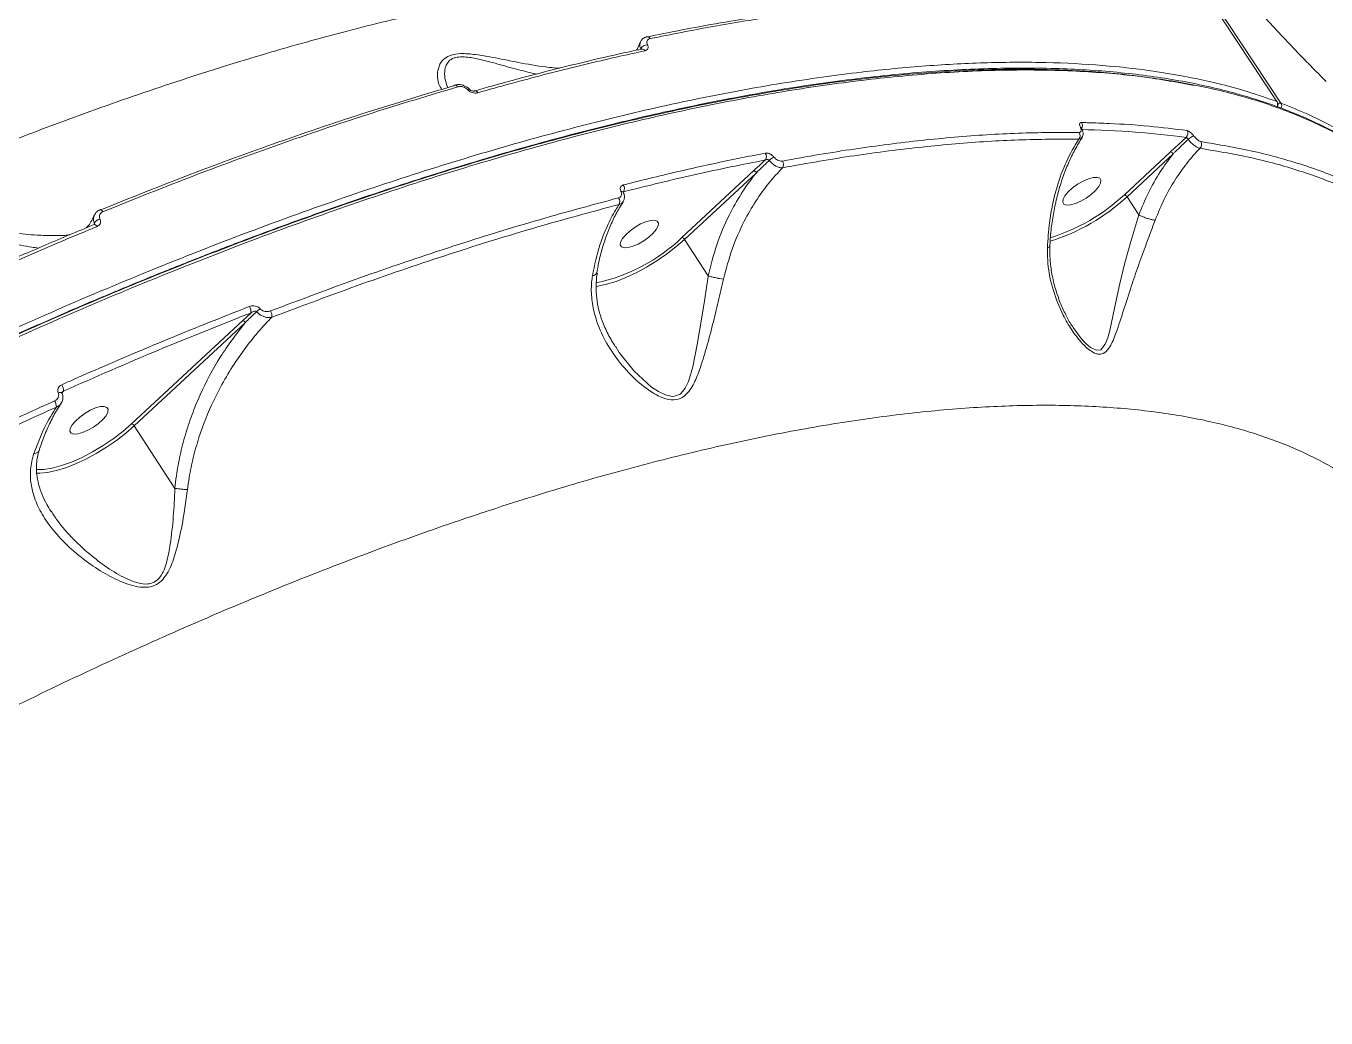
# Model space of a CAD drawing. Header units: millimetres. Extents: x -7151 to 6134, y -5040 to 5562.
# Drawn here: x -74.1 to 188.8, y 2176.5 to 2377.1 of the extents above; entities that cross this region are included whole.
import ezdxf

# ---------------------------------------------------------------- set-up
doc = ezdxf.new("R2010")
doc.units = ezdxf.units.MM
doc.layers.add('DIKOM_ОБЪЕКТ', color=7, linetype='Continuous')

msp = doc.modelspace()

# ---------------------------------------------------------------- linework, layer by layer
at = {"layer": 'DIKOM_ОБЪЕКТ', "color": 7, "linetype": 'Continuous', "lineweight": 15}
for p, q in [((51.392, 2374.883), (51.432, 2374.894)), ((50.393, 2372.433), (50.359, 2372.429)), ((139.372, 2356.422), (139.378, 2356.412)), ((157.358, 2351.65), (160.496, 2354.551)), ((148.031, 2342.973), (157.358, 2351.65)), ((157.883, 2351.24), (148.555, 2342.562)), ((58.536, 2334.314), (73.067, 2347.833)), ((73.591, 2347.422), (59.06, 2333.904)), ((46.74, 2343.562), (46.696, 2343.504)), ((150.945, 2338.883), (148.555, 2342.562)), ((-60.417, 2336.893), (-60.285, 2337.258)), ((63.852, 2326.528), (59.06, 2333.904)), ((-30.287, 2317.548), (-28.674, 2319.043)), ((-52.761, 2296.64), (-30.287, 2317.548)), ((-29.763, 2317.138), (-52.237, 2296.23)), ((45.118, 2312.275), (45.218, 2312.108)), ((-66.559, 2303.262), (-66.86, 2302.863)), ((-44.014, 2283.572), (-52.237, 2296.23))]:
    msp.add_line(p, q, dxfattribs=at)
at = {"layer": 'DIKOM_ОБЪЕКТ', "color": 7, "linetype": 'Continuous', "lineweight": 15, "flags": 128}
for points in [[(178.869, 2361.805), (168.039, 2378.121), (156.934, 2394.211), (145.558, 2410.069), (133.915, 2425.69), (122.008, 2441.069), (109.841, 2456.203), (97.416, 2471.085), (84.739, 2485.713), (71.813, 2500.081), (58.641, 2514.186), (45.228, 2528.022), (31.578, 2541.585), (17.695, 2554.873), (3.583, 2567.879), (-10.753, 2580.602), (-25.31, 2593.036), (-40.082, 2605.178), (-55.066, 2617.024), (-70.256, 2628.571), (-85.649, 2639.815)], [(-84.828, 2639.507), (-69.435, 2628.262), (-54.245, 2616.715), (-39.261, 2604.869), (-24.488, 2592.727), (-9.932, 2580.293), (4.405, 2567.571), (18.516, 2554.564), (32.399, 2541.277), (46.049, 2527.713), (59.462, 2513.877), (72.634, 2499.773), (85.56, 2485.404), (98.237, 2470.777), (110.662, 2455.894), (122.829, 2440.76), (134.736, 2425.381), (146.379, 2409.76), (157.755, 2393.902), (168.86, 2377.812), (179.69, 2361.496)], [(15.565, 2364.255), (15.541, 2364.273), (15.505, 2364.285), (15.459, 2364.287), (15.403, 2364.279), (15.338, 2364.261), (15.265, 2364.233), (15.186, 2364.196)], [(178.95, 2361.744), (178.935, 2361.764), (178.869, 2361.805)], [(135.629, 2342.037), (135.562, 2341.46), (135.809, 2341.064), (136.349, 2340.879), (137.139, 2340.92), (138.113, 2341.186), (139.194, 2341.653), (140.295, 2342.284), (141.325, 2343.029), (142.201, 2343.826), (142.852, 2344.611), (143.226, 2345.32), (143.292, 2345.897), (143.045, 2346.293), (142.506, 2346.479), (141.716, 2346.437), (140.742, 2346.171), (139.66, 2345.704), (138.56, 2345.073), (137.53, 2344.328), (136.654, 2343.531), (136.003, 2342.747), (135.629, 2342.037)], [(46.19, 2343.639), (46.345, 2343.643), (46.476, 2343.623), (46.579, 2343.58), (46.648, 2343.515), (46.663, 2343.491)], [(-59.157, 2339.928), (-59.153, 2339.93), (-59.071, 2339.942), (-58.978, 2339.921), (-58.879, 2339.867), (-58.775, 2339.782), (-58.672, 2339.67), (-58.573, 2339.534)], [(46.134, 2333.378), (46.067, 2332.802), (46.314, 2332.405), (46.854, 2332.22), (47.644, 2332.262), (48.618, 2332.527), (49.7, 2332.994), (50.8, 2333.626), (51.829, 2334.37), (52.706, 2335.167), (53.357, 2335.952), (53.731, 2336.661), (53.797, 2337.238), (53.55, 2337.635), (53.01, 2337.82), (52.221, 2337.778), (51.246, 2337.513), (50.165, 2337.045), (49.065, 2336.414), (48.035, 2335.67), (47.159, 2334.873), (46.508, 2334.088), (46.134, 2333.378)], [(137.667, 2316.143), (139.293, 2313.885), (140.218, 2312.874), (141.174, 2312.056), (142.299, 2311.505), (143.238, 2311.624), (144.159, 2312.75), (144.652, 2314.047), (145.05, 2315.538), (146.02, 2320.025), (147.086, 2325.017), (148.108, 2329.177), (149.298, 2333.486), (150.108, 2336.188), (150.95, 2338.876), (150.95, 2338.878), (150.95, 2338.878)], [(-60.354, 2336.925), (-60.277, 2336.941), (-60.183, 2336.924), (-60.081, 2336.872), (-59.975, 2336.786), (-59.869, 2336.671), (-59.767, 2336.53)], [(59.06, 2333.904), (57.332, 2332.401), (55.449, 2330.947), (53.451, 2329.572), (51.383, 2328.308), (49.289, 2327.18), (47.214, 2326.214), (45.204, 2325.431), (43.302, 2324.847), (41.549, 2324.475), (41.109, 2324.413)], [(45.218, 2312.108), (45.837, 2311.074), (48.857, 2307.3), (52.396, 2304.079), (53.767, 2303.159), (55.199, 2302.471), (56.646, 2302.183), (57.066, 2302.212), (58.159, 2302.652), (58.378, 2302.824), (59.224, 2303.877), (59.837, 2305.181), (60.719, 2308.159), (61.628, 2312.642), (62.419, 2317.388), (63.144, 2321.918), (63.858, 2326.518), (63.858, 2326.522), (63.858, 2326.522)], [(-67.618, 2302.932), (-67.402, 2302.979), (-67.207, 2302.994), (-67.045, 2302.976), (-66.926, 2302.926), (-66.857, 2302.847), (-66.855, 2302.844)], [(-65.163, 2295.704), (-65.229, 2295.128), (-64.983, 2294.731), (-64.443, 2294.546), (-63.653, 2294.588), (-62.679, 2294.853), (-61.597, 2295.32), (-60.497, 2295.952), (-59.468, 2296.696), (-58.591, 2297.493), (-57.94, 2298.278), (-57.566, 2298.988), (-57.5, 2299.564), (-57.746, 2299.961), (-58.286, 2300.146), (-59.076, 2300.104), (-60.05, 2299.839), (-61.132, 2299.372), (-62.232, 2298.74), (-63.262, 2297.996), (-64.138, 2297.199), (-64.789, 2296.414), (-65.163, 2295.704)], [(-52.237, 2296.23), (-53.965, 2294.727), (-55.848, 2293.273), (-57.846, 2291.899), (-59.914, 2290.634), (-62.008, 2289.506), (-64.083, 2288.541), (-66.093, 2287.757), (-67.995, 2287.173), (-69.748, 2286.802), (-71.314, 2286.65), (-72.061, 2286.661)], [(-72.041, 2287.367), (-72.011, 2287.365), (-70.524, 2287.399), (-68.816, 2287.674), (-66.928, 2288.182), (-64.906, 2288.912), (-62.798, 2289.845), (-60.656, 2290.96), (-58.531, 2292.229), (-56.474, 2293.621), (-54.535, 2295.104), (-52.761, 2296.64)]]:
    msp.add_lwpolyline(points, dxfattribs=at)
at = {"layer": 'DIKOM_ОБЪЕКТ', "color": 7, "linetype": 'Continuous', "lineweight": 15}
for centre, radius, start, end in [((51.501, 2374.219), 0.679, 27.41945, 95.78003), ((51.598, 2371.719), 1.573, 90.60914, 152.76129), ((50.475, 2371.77), 0.665, 26.70048, 98.79638), ((12.659, 2364.765), 0.395, 106.53777, 145.34856), ((12.615, 2364.501), 0.646, 25.11585, 96.04552), ((16.663, 2363.329), 0.633, 24.51366, 99.15717), ((177.977, 2361.257), 1.047, 331.74883, 31.57439), ((178.112, 2361.198), 1, 331.89881, 33.05726), ((179.548, 2360.54), 0.967, 81.53373, 118.0801), ((178.802, 2360.949), 1.043, 332.73032, 31.61445), ((139.109, 2356.252), 0.313, 32.82903, 84.33088), ((138.386, 2356.948), 1.169, 329.20453, 31.56302), ((159.736, 2355.366), 1.115, 312.97299, 31.27729), ((137.915, 2354.969), 1.158, 319.34182, 31.78575), ((162.951, 2352.06), 2.911, 107.36727, 134.09002), ((162.521, 2353.145), 1.115, 315.25284, 31.08299), ((74.352, 2350.679), 1.257, 327.01034, 33.9554), ((157.115, 2350.8), 0.885, 29.85722, 74.07257), ((78.441, 2347.68), 3.171, 114.16802, 135.41004), ((77.796, 2349.072), 1.272, 329.38537, 33.48844), ((72.824, 2346.982), 0.885, 29.83826, 74.05923), ((45.575, 2344.182), 1.319, 331.98629, 34.75831), ((121.462, 2371.48), 38.969, 287.25796, 312.98471), ((147.787, 2342.121), 0.886, 29.89916, 74.03063), ((44.599, 2341.572), 1.354, 335.15244, 34.32222), ((121.062, 2372.126), 40.372, 287.22377, 312.92254), ((-58.881, 2336.423), 1.634, 100.18281, 149.2686), ((33.688, 2360.233), 35.906, 282.06943, 313.7914), ((58.292, 2333.463), 0.886, 29.86107, 74.03642), ((-30.232, 2319.416), 1.603, 346.53302, 36.03094), ((-25.174, 2317.182), 3.147, 120.22431, 137.16892), ((-26.032, 2318.507), 1.651, 348.65153, 35.30012), ((-30.53, 2316.698), 0.885, 29.83826, 74.05923), ((-68.432, 2303.432), 1.881, 354.79602, 36.11671), ((-69.984, 2300.106), 2.007, 357.88606, 35.42532), ((-53.005, 2295.788), 0.886, 29.86848, 74.02901)]:
    msp.add_arc(centre, radius, start, end, dxfattribs=at)
for points, knots in [([(188.802, 2365.892), (187.776, 2366.92), (185.725, 2368.976), (182.339, 2372.485), (178.874, 2376.16), (175.391, 2379.94), (171.786, 2383.944), (168.107, 2388.137), (164.41, 2392.462), (160.749, 2396.868), (157.184, 2401.299), (153.739, 2405.713), (151.601, 2408.582), (150.534, 2410.013)], [0, 0, 0, 0, 0.1009663, 0.2019369, 0.2903375, 0.3790229, 0.4674241, 0.5561154, 0.6450899, 0.733782, 0.8224255, 0.9113564, 1, 1, 1, 1]), ([(-420.09, 2123.919), (-416.457, 2127.77), (-409.186, 2135.477), (-397.547, 2147.102), (-385.412, 2158.737), (-372.584, 2170.515), (-359.073, 2182.41), (-344.887, 2194.391), (-330.25, 2206.265), (-314.7, 2218.388), (-298.204, 2230.718), (-280.756, 2243.203), (-262.933, 2255.422), (-244.818, 2267.315), (-226.495, 2278.826), (-208.039, 2289.901), (-189.48, 2300.515), (-170.85, 2310.66), (-152.187, 2320.319), (-133.579, 2329.447), (-115.112, 2338), (-96.86, 2345.94), (-78.858, 2353.24), (-61.13, 2359.903), (-43.714, 2365.92), (-26.691, 2371.263), (-10.141, 2375.905), (6.178, 2379.897), (22.186, 2383.175), (37.812, 2385.696), (52.735, 2387.399), (66.866, 2388.243), (80.247, 2388.31), (88.416, 2387.642), (92.498, 2387.309)], [0, 0, 0, 0, 0.0277664, 0.0555663, 0.0833658, 0.1111323, 0.1400374, 0.1689801, 0.1979226, 0.2268277, 0.2586373, 0.2905482, 0.3225098, 0.3544716, 0.3863819, 0.4181914, 0.4498953, 0.4816999, 0.5135555, 0.5454108, 0.5772152, 0.6089191, 0.6405474, 0.672276, 0.7040551, 0.7358343, 0.7675626, 0.7991908, 0.8325939, 0.8660265, 0.8994295, 0.932943, 0.9664864, 1, 1, 1, 1]), ([(99.576, 2381.829), (98.771, 2381.776), (95.557, 2381.565), (89.743, 2380.994), (82.138, 2380.113), (74.345, 2379.024), (66.384, 2377.737), (58.743, 2376.36), (53.686, 2375.32), (51.396, 2374.849)], [0, 0, 0, 0, 0.0541381, 0.2163178, 0.3786007, 0.5409467, 0.7033242, 0.8656823, 1, 1, 1, 1]), ([(100.281, 2381.519), (96.516, 2381.205), (88.987, 2380.578), (77.117, 2379.034), (64.87, 2377.084), (56.359, 2375.382), (52.103, 2374.531)], [0, 0, 0, 0, 0.2490966, 0.4981927, 0.7490952, 1, 1, 1, 1]), ([(51.434, 2374.88), (51.383, 2374.873), (51.094, 2374.836), (50.644, 2374.57), (50.228, 2374.161), (50.15, 2373.845), (50.128, 2373.752)], [0, 0, 0, 0, 0.0839169, 0.4727488, 0.8453663, 1, 1, 1, 1]), ([(52.103, 2374.531), (51.97, 2374.486), (51.705, 2374.397), (51.485, 2374.087), (51.428, 2373.702), (51.533, 2373.421), (51.582, 2373.291)], [0, 0, 0, 0, 0.263265, 0.5266889, 0.7813348, 1, 1, 1, 1]), ([(50.376, 2372.408), (48.889, 2372.093), (44.625, 2371.19), (37.433, 2369.492), (28.818, 2367.32), (21.859, 2365.465), (17.736, 2364.275), (16.566, 2363.937)], [0, 0, 0, 0, 0.1365404, 0.3915548, 0.645906, 0.8995406, 1, 1, 1, 1]), ([(51.069, 2372.069), (50.587, 2371.966), (48.175, 2371.447), (41.452, 2369.936), (30.738, 2367.336), (21.742, 2364.84), (17.239, 2363.591)], [0, 0, 0, 0, 0.04414201, 0.22071925, 0.61001565, 1, 1, 1, 1]), ([(50.106, 2373.808), (49.924, 2373.334), (49.692, 2372.729), (49.413, 2372.284), (49.352, 2372.188)], [0, 0, 0, 0, 0.7847984, 1, 1, 1, 1]), ([(50.2, 2372.438), (50.118, 2372.663), (49.948, 2373.13), (50.051, 2373.548), (50.104, 2373.765)], [0, 0, 0, 0, 0.48148299, 1, 1, 1, 1]), ([(51.582, 2373.291), (51.63, 2373.162), (51.733, 2372.886), (51.677, 2372.508), (51.461, 2372.203), (51.2, 2372.114), (51.069, 2372.069)], [0, 0, 0, 0, 0.221366, 0.4743485, 0.7372344, 1, 1, 1, 1]), ([(-446.954, 2036.825), (-444.845, 2039.588), (-439.161, 2047.031), (-429.129, 2059.322), (-416.675, 2073.692), (-403.229, 2088.307), (-388.812, 2103.124), (-373.449, 2118.095), (-357.479, 2132.891), (-340.97, 2147.465), (-324.001, 2161.776), (-306.297, 2176.057), (-287.888, 2190.256), (-268.823, 2204.322), (-249.52, 2217.944), (-230.053, 2231.085), (-210.494, 2243.722), (-190.525, 2256.059), (-170.2, 2268.041), (-149.581, 2279.615), (-129.123, 2290.527), (-108.892, 2300.755), (-88.948, 2310.293), (-68.966, 2319.295), (-49.016, 2327.708), (-29.169, 2335.485), (-9.861, 2342.458), (8.852, 2348.619), (26.933, 2353.982), (44.675, 2358.635), (62.001, 2362.53), (78.84, 2365.635), (94.142, 2367.785), (107.983, 2369.115), (120.46, 2369.76), (132.376, 2369.795), (143.688, 2369.21), (154.278, 2368.014), (164.096, 2366.217), (172.244, 2364.126), (176.952, 2362.477), (178.869, 2361.805)], [0, 0, 0, 0, 0.01565226, 0.04216821, 0.06870456, 0.09522035, 0.1225065, 0.14981457, 0.17710085, 0.20361671, 0.23015307, 0.25666881, 0.28395493, 0.31126326, 0.33854925, 0.36506512, 0.39160119, 0.41811705, 0.44540335, 0.47271155, 0.49999758, 0.52651341, 0.55304974, 0.57956567, 0.60685169, 0.6341598, 0.66144598, 0.68796179, 0.71449806, 0.74101385, 0.76829978, 0.79560821, 0.82289417, 0.84597237, 0.86907736, 0.89218249, 0.91550648, 0.9388305, 0.96156391, 0.98434868, 1, 1, 1, 1]), ([(9.976, 2364.268), (9.756, 2364.611), (9.213, 2365.46), (9.012, 2367.104), (9.245, 2368.657), (9.808, 2369.775), (10.554, 2370.599), (11.814, 2371.278), (13.964, 2371.592), (17.256, 2371.305), (21.439, 2370.52), (26.418, 2369.507), (30.604, 2368.779), (33.074, 2368.596), (33.765, 2368.545)], [0, 0, 0, 0, 0.0790622, 0.1956076, 0.2891813, 0.3371323, 0.3849556, 0.4421076, 0.4997527, 0.5773245, 0.691536, 0.8064018, 0.9458363, 1, 1, 1, 1]), ([(29.109, 2367.372), (27.938, 2367.641), (25.371, 2368.231), (22.002, 2369.199), (19.087, 2369.997), (17.136, 2370.465), (15.471, 2370.759), (14.031, 2370.884), (13.042, 2370.787), (12.084, 2370.505), (11.35, 2370.027), (10.821, 2369.186), (10.499, 2368.02), (10.526, 2366.414), (10.953, 2365.256), (11.182, 2364.637)], [0, 0, 0, 0, 0.1193081, 0.2614692, 0.3345951, 0.407571, 0.4530371, 0.4997545, 0.554958, 0.565725, 0.6316621, 0.6887211, 0.7474789, 0.8648866, 1, 1, 1, 1]), ([(198.964, 2350.064), (198.062, 2350.768), (194.749, 2353.356), (187.895, 2356.997), (178.535, 2360.938), (168.193, 2363.984), (157.03, 2366.223), (144.842, 2367.674), (131.632, 2368.305), (117.423, 2368.089), (102.701, 2367.046), (87.568, 2365.233), (72.125, 2362.721), (55.939, 2359.449), (39.035, 2355.397), (21.45, 2350.561), (3.324, 2344.97), (-15.297, 2338.628), (-34.356, 2331.552), (-53.921, 2323.71), (-73.944, 2315.095), (-94.366, 2305.72), (-114.736, 2295.791), (-134.985, 2285.356), (-155.05, 2274.471), (-175.257, 2262.959), (-195.543, 2250.835), (-215.828, 2238.12), (-234.501, 2225.903), (-246.266, 2217.81), (-251.469, 2214.232)], [0, 0, 0, 0, 0.0140766, 0.0516775, 0.089248, 0.1257579, 0.1622958, 0.1988057, 0.2363761, 0.2739772, 0.3115476, 0.3467429, 0.3819632, 0.4171586, 0.4533005, 0.4894697, 0.5256114, 0.5621214, 0.5986595, 0.6351697, 0.67274, 0.7103412, 0.7479116, 0.7844216, 0.8209595, 0.8574694, 0.8950401, 0.9326413, 0.9702116, 1, 1, 1, 1]), ([(198.879, 2350.385), (198.276, 2350.831), (196.479, 2352.161), (193.212, 2354.175), (189.089, 2356.441), (184.692, 2358.516), (180.035, 2360.412), (175.127, 2362.121), (169.989, 2363.636), (164.638, 2364.948), (159.082, 2366.059), (153.32, 2366.969), (147.349, 2367.679), (141.169, 2368.19), (134.778, 2368.503), (128.175, 2368.617), (121.357, 2368.533), (114.323, 2368.25), (107.07, 2367.768), (99.61, 2367.088), (91.978, 2366.212), (84.199, 2365.143), (76.286, 2363.883), (68.23, 2362.431), (60.033, 2360.79), (51.693, 2358.957), (43.212, 2356.934), (34.588, 2354.721), (25.823, 2352.318), (16.915, 2349.724), (7.865, 2346.939), (-1.318, 2343.967), (-10.61, 2340.814), (-19.98, 2337.492), (-29.411, 2334.005), (-38.899, 2330.356), (-48.444, 2326.545), (-58.048, 2322.572), (-67.709, 2318.437), (-77.428, 2314.141), (-87.205, 2309.683), (-97.038, 2305.063), (-106.929, 2300.282), (-116.872, 2295.34), (-126.846, 2290.251), (-136.817, 2285.029), (-146.761, 2279.687), (-156.669, 2274.231), (-166.544, 2268.66), (-176.386, 2262.973), (-186.194, 2257.171), (-195.969, 2251.253), (-205.71, 2245.221), (-215.418, 2239.076), (-225.085, 2232.807), (-231.901, 2228.326), (-235.471, 2225.91), (-235.854, 2225.651)], [0, 0, 0, 0, 0.0093141, 0.027793, 0.0463396, 0.0649741, 0.0837158, 0.1025568, 0.1213783, 0.140095, 0.1587398, 0.1773319, 0.1958915, 0.2144378, 0.2329911, 0.2515655, 0.270181, 0.2888582, 0.3076179, 0.3264756, 0.3453279, 0.3640495, 0.3827101, 0.4013251, 0.4199093, 0.4384781, 0.4570465, 0.4756265, 0.494231, 0.5128758, 0.531575, 0.5503444, 0.5691364, 0.5878684, 0.606536, 0.6251541, 0.6437377, 0.6623022, 0.6808622, 0.6994315, 0.718021, 0.736646, 0.755322, 0.7740628, 0.7928535, 0.8116062, 0.8302854, 0.8489118, 0.8675003, 0.8860651, 0.9046218, 0.9231846, 0.941764, 0.9603745, 0.9790308, 0.9977481, 1, 1, 1, 1]), ([(162.124, 2365.074), (158.376, 2365.756), (150.851, 2367.124), (138.298, 2368.183), (124.774, 2368.478), (110.249, 2367.911), (95.065, 2366.514), (79.286, 2364.306), (62.991, 2361.331), (45.915, 2357.539), (28.084, 2352.909), (9.543, 2347.436), (-9.3, 2341.241), (-28.372, 2334.363), (-47.599, 2326.853), (-67.293, 2318.589), (-87.406, 2309.568), (-107.876, 2299.804), (-128.252, 2289.511), (-148.467, 2278.737), (-168.457, 2267.538), (-188.554, 2255.739), (-208.663, 2243.324), (-224.306, 2233.332), (-233.052, 2227.402), (-235.211, 2225.939)], [0, 0, 0, 0, 0.0438133, 0.0879535, 0.1333756, 0.1788345, 0.2242568, 0.2683969, 0.312571, 0.3567108, 0.4021332, 0.4475923, 0.4930146, 0.5371544, 0.5813287, 0.6254687, 0.6708908, 0.71635, 0.7617724, 0.8059124, 0.8500866, 0.8942264, 0.9396491, 0.9851083, 1, 1, 1, 1]), ([(-59.275, 2339.808), (-53.155, 2342.261), (-40.913, 2347.168), (-22.853, 2353.75), (-5.027, 2359.796), (6.547, 2363.258), (12.335, 2364.99)], [0, 0, 0, 0, 0.2485967, 0.4971902, 0.7485968, 1, 1, 1, 1]), ([(13.2, 2364.775), (7.465, 2363.06), (-4.006, 2359.629), (-21.799, 2353.604), (-39.962, 2346.992), (-52.37, 2342.02), (-58.573, 2339.534)], [0, 0, 0, 0, 0.2485955, 0.4971893, 0.7485942, 1, 1, 1, 1]), ([(14.336, 2365.058), (14.285, 2365.082), (13.974, 2365.228), (13.337, 2365.291), (12.813, 2365.188), (12.548, 2365.136)], [0, 0, 0, 0, 0.0885438, 0.5385391, 1, 1, 1, 1]), ([(15.186, 2364.196), (15.081, 2364.3), (14.872, 2364.506), (14.455, 2364.718), (13.991, 2364.842), (13.556, 2364.858), (13.303, 2364.799), (13.2, 2364.775)], [0, 0, 0, 0, 0.1920762, 0.3835868, 0.5901858, 0.8340346, 1, 1, 1, 1]), ([(15.563, 2364.253), (15.559, 2364.259), (15.403, 2364.482), (14.988, 2364.802), (14.537, 2364.979), (14.336, 2365.058)], [0, 0, 0, 0, 0.0142223, 0.5615967, 1, 1, 1, 1]), ([(17.239, 2363.591), (17.134, 2363.568), (16.871, 2363.509), (16.418, 2363.528), (15.937, 2363.661), (15.508, 2363.879), (15.293, 2364.09), (15.186, 2364.196)], [0, 0, 0, 0, 0.1655018, 0.4120567, 0.6200538, 0.8097067, 1, 1, 1, 1]), ([(16.568, 2363.965), (16.538, 2363.955), (16.455, 2363.925), (16.219, 2363.928), (15.966, 2363.991), (15.777, 2364.08), (15.656, 2364.164), (15.589, 2364.226), (15.57, 2364.25), (15.565, 2364.255)], [0, 0, 0, 0, 0.1654204, 0.4556714, 0.6650221, 0.8055187, 0.9049972, 0.9792752, 1, 1, 1, 1]), ([(179.69, 2361.496), (181.519, 2360.754), (186.446, 2358.755), (192.531, 2355.617), (196.276, 2352.855), (197.611, 2351.87)], [0, 0, 0, 0, 0.2752957, 0.741693, 1, 1, 1, 1]), ([(138.9, 2355.579), (138.994, 2355.591), (139.183, 2355.615), (139.32, 2355.825), (139.32, 2356.133), (139.224, 2356.403), (139.148, 2356.547), (139.14, 2356.564)], [0, 0, 0, 0, 0.2486786, 0.4974723, 0.7388913, 0.9702959, 1, 1, 1, 1]), ([(139.14, 2356.564), (139.075, 2356.709), (138.951, 2356.99), (138.959, 2357.313), (139.095, 2357.525), (139.286, 2357.549), (139.382, 2357.56)], [0, 0, 0, 0, 0.2591472, 0.5021364, 0.7510915, 1, 1, 1, 1]), ([(160.496, 2354.551), (157.112, 2354.962), (150.336, 2355.787), (142.941, 2356.036), (139.24, 2356.161)], [0, 0, 0, 0, 0.4994484, 1, 1, 1, 1]), ([(139.38, 2356.412), (139.367, 2356.435), (139.333, 2356.498), (139.315, 2356.558), (139.315, 2356.558), (139.315, 2356.558)], [0, 0, 0, 0, 0.2648484, 0.7119644, 1, 1, 1, 1]), ([(139.421, 2354.584), (139.489, 2354.69), (139.649, 2354.939), (139.686, 2355.426), (139.612, 2355.93), (139.437, 2356.26), (139.356, 2356.414)], [0, 0, 0, 0, 0.1915149, 0.4511886, 0.7437396, 1, 1, 1, 1]), ([(139.382, 2357.56), (139.762, 2357.552), (141.666, 2357.51), (146.291, 2357.335), (153.104, 2356.885), (158.16, 2356.259), (160.689, 2355.945)], [0, 0, 0, 0, 0.0507685, 0.2538539, 0.6267008, 1, 1, 1, 1]), ([(160.689, 2355.945), (160.707, 2355.942), (160.813, 2355.924), (161.046, 2355.827), (161.404, 2355.576), (161.771, 2355.234), (161.979, 2354.97), (162.082, 2354.837)], [0, 0, 0, 0, 0.0489172, 0.2870667, 0.5249881, 0.7625568, 1, 1, 1, 1]), ([(78.857, 2349.774), (81.351, 2350.224), (88.645, 2351.539), (100.352, 2353.253), (113.794, 2354.694), (126.727, 2355.541), (134.842, 2355.566), (138.9, 2355.579)], [0, 0, 0, 0, 0.1144536, 0.3347653, 0.5550748, 0.7775366, 1, 1, 1, 1]), ([(138.794, 2354.214), (134.785, 2354.203), (126.769, 2354.179), (113.917, 2353.346), (100.47, 2351.914), (88.703, 2350.193), (81.379, 2348.873), (78.891, 2348.424)], [0, 0, 0, 0, 0.2203104, 0.4406214, 0.6630833, 0.8855454, 1, 1, 1, 1]), ([(132.455, 2332.216), (132.562, 2333.923), (132.75, 2336.931), (133.466, 2341.031), (134.525, 2345.233), (136.183, 2349.817), (137.917, 2352.738), (138.794, 2354.214)], [0, 0, 0, 0, 0.2022657, 0.3564039, 0.5119905, 0.7532485, 1, 1, 1, 1]), ([(132.97, 2332.6), (132.976, 2332.82), (133.012, 2334.183), (133.28, 2336.626), (133.782, 2339.909), (134.506, 2343.092), (135.425, 2346.151), (136.533, 2349.06), (137.835, 2351.757), (138.833, 2353.571), (139.433, 2354.405), (139.494, 2354.491)], [0, 0, 0, 0, 0.02557289, 0.15834376, 0.29287009, 0.42905584, 0.56664596, 0.7052949, 0.84456117, 0.98399176, 1, 1, 1, 1]), ([(139.39, 2354.565), (139.354, 2354.499), (139.242, 2354.296), (138.975, 2354.248), (138.794, 2354.214)], [0, 0, 0, 0, 0.3217252, 1, 1, 1, 1]), ([(160.926, 2354.15), (160.043, 2353.316), (159.022, 2352.352), (158.018, 2351.372), (157.883, 2351.24)], [0, 0, 0, 0, 0.864923, 1, 1, 1, 1]), ([(160.926, 2354.15), (160.893, 2354.196), (160.827, 2354.287), (160.713, 2354.408), (160.603, 2354.5), (160.533, 2354.539), (160.502, 2354.549), (160.496, 2354.551)], [0, 0, 0, 0, 0.2370689, 0.4745193, 0.7125231, 0.9509449, 1, 1, 1, 1]), ([(163.313, 2352.36), (163.283, 2352.364), (163.104, 2352.39), (162.705, 2352.544), (162.092, 2352.946), (161.46, 2353.501), (161.104, 2353.934), (160.926, 2354.15)], [0, 0, 0, 0, 0.04800495, 0.28615757, 0.52428554, 0.76212141, 1, 1, 1, 1]), ([(162.082, 2354.837), (162.186, 2354.704), (162.394, 2354.438), (162.763, 2354.094), (163.121, 2353.842), (163.354, 2353.742), (163.458, 2353.724), (163.476, 2353.721)], [0, 0, 0, 0, 0.2376772, 0.475496, 0.713774, 0.9520447, 1, 1, 1, 1]), ([(163.476, 2353.721), (167.113, 2353.102), (174.387, 2351.865), (184.259, 2349.078), (193.408, 2345.662), (198.743, 2342.766), (201.41, 2341.317)], [0, 0, 0, 0, 0.248595, 0.4971903, 0.7485952, 1, 1, 1, 1]), ([(46.659, 2344.934), (47.159, 2345.061), (49.658, 2345.697), (55.78, 2347.202), (64.923, 2349.302), (71.902, 2350.688), (75.394, 2351.381)], [0, 0, 0, 0, 0.0507686, 0.2538473, 0.6266952, 1, 1, 1, 1]), ([(75.394, 2351.381), (75.438, 2351.388), (75.608, 2351.413), (75.946, 2351.378), (76.391, 2351.209), (76.816, 2350.936), (77.034, 2350.694), (77.143, 2350.573)], [0, 0, 0, 0, 0.0825663, 0.3216668, 0.5512936, 0.7756644, 1, 1, 1, 1]), ([(150.945, 2338.883), (151.563, 2340.389), (152.806, 2343.423), (155.15, 2347.571), (156.991, 2350.043), (157.883, 2351.24)], [0, 0, 0, 0, 0.33720733, 0.67912476, 1, 1, 1, 1]), ([(163.313, 2352.36), (163.278, 2352.324), (162.343, 2351.36), (160.584, 2349.335), (158.188, 2345.936), (156.001, 2342.107), (154.837, 2339.246), (154.251, 2337.806)], [0, 0, 0, 0, 0.0089033, 0.2417881, 0.4772817, 0.7368252, 1, 1, 1, 1]), ([(201.158, 2339.984), (198.527, 2341.413), (193.267, 2344.272), (184.189, 2347.68), (174.319, 2350.485), (166.981, 2351.735), (163.313, 2352.36)], [0, 0, 0, 0, 0.24859492, 0.49718967, 0.7485953, 1, 1, 1, 1]), ([(75.406, 2349.995), (70.739, 2349.063), (61.395, 2347.197), (51.629, 2344.775), (46.74, 2343.562)], [0, 0, 0, 0, 0.4994474, 1, 1, 1, 1]), ([(78.891, 2348.424), (77.954, 2347.409), (76.01, 2345.302), (73.412, 2341.663), (70.861, 2337.24), (68.541, 2332.002), (67.49, 2327.95), (66.958, 2325.902)], [0, 0, 0, 0, 0.1665448, 0.3455491, 0.526762, 0.7607831, 1, 1, 1, 1]), ([(73.067, 2347.833), (73.572, 2348.301), (74.35, 2349.022), (75.132, 2349.743), (75.406, 2349.995)], [0, 0, 0, 0, 0.6494598, 1, 1, 1, 1]), ([(76.183, 2349.906), (76.127, 2349.853), (75.258, 2349.032), (74.397, 2348.2), (73.591, 2347.422)], [0, 0, 0, 0, 0.0646385, 1, 1, 1, 1]), ([(76.183, 2349.906), (76.148, 2349.938), (76.107, 2349.976), (76.005, 2350.03), (75.873, 2350.071), (75.672, 2350.075), (75.514, 2350.04), (75.428, 2350.005), (75.406, 2349.995)], [0, 0, 0, 0, 0.1724106, 0.1986671, 0.4120653, 0.6483833, 0.9085304, 1, 1, 1, 1]), ([(78.891, 2348.424), (78.827, 2348.421), (78.578, 2348.41), (78.073, 2348.515), (77.389, 2348.836), (76.72, 2349.31), (76.362, 2349.707), (76.183, 2349.906)], [0, 0, 0, 0, 0.0812186, 0.3161889, 0.5445797, 0.7718231, 1, 1, 1, 1]), ([(77.143, 2350.573), (77.251, 2350.453), (77.466, 2350.214), (77.885, 2349.945), (78.32, 2349.779), (78.649, 2349.744), (78.815, 2349.768), (78.857, 2349.774)], [0, 0, 0, 0, 0.22574765, 0.45136808, 0.68015473, 0.91762233, 1, 1, 1, 1]), ([(63.852, 2326.528), (64.378, 2328.65), (65.443, 2332.942), (67.821, 2338.476), (70.481, 2343.21), (72.418, 2345.954), (73.503, 2347.312), (73.591, 2347.422)], [0, 0, 0, 0, 0.2754298, 0.5570765, 0.7678017, 0.9811406, 1, 1, 1, 1]), ([(45.717, 2342.335), (45.836, 2342.381), (46.075, 2342.474), (46.284, 2342.766), (46.349, 2343.132), (46.281, 2343.441), (46.204, 2343.608), (46.19, 2343.639)], [0, 0, 0, 0, 0.236416, 0.472592, 0.7091082, 0.9458056, 1, 1, 1, 1]), ([(46.19, 2343.639), (46.175, 2343.67), (46.099, 2343.836), (46.031, 2344.142), (46.096, 2344.507), (46.303, 2344.797), (46.541, 2344.888), (46.659, 2344.934)], [0, 0, 0, 0, 0.0534801, 0.2897398, 0.5263721, 0.7631501, 1, 1, 1, 1]), ([(46.585, 2341.536), (46.629, 2341.588), (46.823, 2341.817), (46.921, 2342.366), (46.89, 2342.987), (46.708, 2343.341), (46.637, 2343.48)], [0, 0, 0, 0, 0.1000826, 0.4418804, 0.7820232, 1, 1, 1, 1]), ([(46.74, 2343.562), (46.697, 2343.546), (46.632, 2343.521), (46.599, 2343.469), (46.588, 2343.452)], [0, 0, 0, 0, 0.6777002, 1, 1, 1, 1]), ([(46.669, 2343.484), (46.66, 2343.5), (46.634, 2343.55), (46.633, 2343.588), (46.632, 2343.579), (46.632, 2343.576)], [0, 0, 0, 0, 0.2606873, 0.8240787, 1, 1, 1, 1]), ([(-24.684, 2319.461), (-18.638, 2321.733), (-6.545, 2326.277), (11.232, 2332.29), (28.736, 2337.748), (40.056, 2340.806), (45.717, 2342.335)], [0, 0, 0, 0, 0.2485956, 0.4971938, 0.7485968, 1, 1, 1, 1]), ([(45.827, 2341.003), (40.243, 2339.495), (29.076, 2336.48), (11.685, 2331.066), (-6.112, 2325.057), (-18.312, 2320.473), (-24.413, 2318.182)], [0, 0, 0, 0, 0.2485973, 0.4971942, 0.7485958, 1, 1, 1, 1]), ([(40.439, 2326.589), (40.886, 2328.725), (41.623, 2332.241), (43.344, 2336.606), (44.707, 2339.259), (45.599, 2340.648), (45.827, 2341.003)], [0, 0, 0, 0, 0.3957879, 0.6516329, 0.911001, 1, 1, 1, 1]), ([(41.319, 2327.132), (41.436, 2327.827), (41.731, 2329.577), (42.432, 2332.233), (43.382, 2335.1), (44.532, 2337.778), (45.625, 2339.912), (46.391, 2341.051), (46.659, 2341.45)], [0, 0, 0, 0, 0.1255001, 0.3160582, 0.5081318, 0.7014149, 0.8955139, 1, 1, 1, 1]), ([(46.563, 2341.517), (46.507, 2341.425), (46.35, 2341.174), (46.031, 2341.069), (45.827, 2341.003)], [0, 0, 0, 0, 0.36297704, 1, 1, 1, 1]), ([(-60.342, 2338.791), (-60.356, 2338.751), (-60.54, 2338.219), (-60.988, 2337.456), (-61.52, 2336.652), (-61.861, 2336.349), (-61.963, 2336.259)], [0, 0, 0, 0, 0.0319748, 0.4267227, 0.8286115, 1, 1, 1, 1]), ([(-60.285, 2337.258), (-60.305, 2337.305), (-60.424, 2337.588), (-60.525, 2338.112), (-60.394, 2338.54), (-60.333, 2338.741)], [0, 0, 0, 0, 0.0976697, 0.5775757, 1, 1, 1, 1]), ([(-59.152, 2339.917), (-59.197, 2339.902), (-59.52, 2339.797), (-59.999, 2339.422), (-60.225, 2338.95), (-60.328, 2338.735)], [0, 0, 0, 0, 0.0811555, 0.582566, 1, 1, 1, 1]), ([(-59.17, 2338.031), (-59.158, 2338.003), (-59.086, 2337.837), (-59.03, 2337.514), (-59.121, 2337.101), (-59.367, 2336.745), (-59.633, 2336.602), (-59.767, 2336.53)], [0, 0, 0, 0, 0.0478849, 0.2856798, 0.5236306, 0.7617604, 1, 1, 1, 1]), ([(-58.573, 2339.534), (-58.707, 2339.463), (-58.973, 2339.321), (-59.219, 2338.965), (-59.31, 2338.551), (-59.255, 2338.227), (-59.182, 2338.059), (-59.17, 2338.031)], [0, 0, 0, 0, 0.2377624, 0.4754506, 0.7135352, 0.9514998, 1, 1, 1, 1]), ([(154.251, 2337.806), (153.913, 2336.908), (153.228, 2335.092), (152.003, 2331.812), (150.631, 2328.01), (149.101, 2323.5), (147.634, 2318.894), (146.514, 2315.376), (145.595, 2313.125), (144.846, 2311.732), (143.899, 2310.766), (142.628, 2310.636), (141.084, 2311.342), (139.234, 2313.066), (137.305, 2315.63), (135.293, 2319.121), (133.503, 2323.595), (132.499, 2328.231), (132.466, 2331.176), (132.455, 2332.216)], [0, 0, 0, 0, 0.0443344, 0.0895901, 0.1599553, 0.2324648, 0.3224984, 0.4152097, 0.4503611, 0.4859274, 0.5329425, 0.5664252, 0.5998045, 0.6530996, 0.7102647, 0.7686672, 0.8578783, 0.9497899, 1, 1, 1, 1]), ([(150.95, 2338.878), (150.949, 2338.879), (150.947, 2338.88), (150.946, 2338.882), (150.945, 2338.883)], [0, 0, 0, 0, 0.6520173, 1, 1, 1, 1]), ([(154.251, 2337.806), (154.227, 2337.808), (154.117, 2337.816), (153.807, 2337.86), (153.228, 2337.996), (152.449, 2338.242), (151.643, 2338.549), (151.181, 2338.768), (150.95, 2338.878)], [0, 0, 0, 0, 0.0350547, 0.1552441, 0.3664638, 0.5775947, 0.7888107, 1, 1, 1, 1]), ([(-99.364, 2322.245), (-99.439, 2322.358), (-99.706, 2322.763), (-99.984, 2324.123), (-100.061, 2326.52), (-99.479, 2329.52), (-98.541, 2331.92), (-97.564, 2333.467), (-96.502, 2334.637), (-95.012, 2335.629), (-93.124, 2336.239), (-91.171, 2336.487), (-88.681, 2336.518), (-85.695, 2336.301), (-81.526, 2335.796), (-76.782, 2335.22), (-72.257, 2334.788), (-68.769, 2334.664), (-66.529, 2334.696), (-65.599, 2334.817), (-65.286, 2334.857)], [0, 0, 0, 0, 0.02120122, 0.07625532, 0.17295457, 0.26963966, 0.33034656, 0.36153194, 0.39261853, 0.42886637, 0.4611077, 0.49275164, 0.52453033, 0.5816627, 0.63894395, 0.73603606, 0.83302992, 0.89970202, 0.96627729, 1, 1, 1, 1]), ([(-71.645, 2332.171), (-72.071, 2332.23), (-73.878, 2332.479), (-77.636, 2333.226), (-82.064, 2334.212), (-86.005, 2335.046), (-88.904, 2335.535), (-91.229, 2335.674), (-92.975, 2335.523), (-94.529, 2335.064), (-95.783, 2334.13), (-96.6, 2333.001), (-97.302, 2331.464), (-97.844, 2329.051), (-97.962, 2325.971), (-97.578, 2324.118), (-97.387, 2323.194)], [0, 0, 0, 0, 0.03879537, 0.16446603, 0.29355933, 0.36629804, 0.4401404, 0.48857901, 0.51711523, 0.55460257, 0.59700021, 0.63451198, 0.67333259, 0.7507632, 0.87566284, 1, 1, 1, 1]), ([(-60.352, 2336.92), (-60.784, 2336.744), (-64.429, 2335.261), (-71.355, 2332.314), (-81.127, 2328.058), (-88.554, 2324.739), (-92.728, 2322.799), (-93.613, 2322.388)], [0, 0, 0, 0, 0.0394752, 0.3329812, 0.6271057, 0.9209609, 1, 1, 1, 1]), ([(-59.767, 2336.53), (-60.325, 2336.3), (-63.116, 2335.146), (-70.028, 2332.24), (-80.556, 2327.685), (-88.896, 2323.886), (-93.069, 2321.986)], [0, 0, 0, 0, 0.0507704, 0.2538565, 0.6266981, 1, 1, 1, 1]), ([(-60.266, 2336.989), (-60.266, 2336.987), (-60.267, 2336.982), (-60.297, 2336.945), (-60.346, 2336.93), (-60.351, 2336.928)], [0, 0, 0, 0, 0.5373162, 0.953153, 1, 1, 1, 1]), ([(-60.268, 2336.99), (-60.258, 2337.023), (-60.235, 2337.099), (-60.257, 2337.194), (-60.281, 2337.249), (-60.285, 2337.258)], [0, 0, 0, 0, 0.3967331, 0.8987429, 1, 1, 1, 1]), ([(132.455, 2332.216), (132.472, 2332.222), (132.645, 2332.287), (132.879, 2332.411), (132.898, 2332.546), (132.905, 2332.604)], [0, 0, 0, 0, 0.0598163, 0.5992991, 1, 1, 1, 1]), ([(137.657, 2316.133), (137.557, 2316.277), (137.013, 2317.063), (136.114, 2318.723), (134.995, 2321.172), (134.029, 2323.937), (133.334, 2326.871), (132.943, 2329.786), (132.961, 2331.7), (132.969, 2332.6)], [0, 0, 0, 0, 0.0321139, 0.176201, 0.3317901, 0.5006382, 0.6790887, 0.8489573, 1, 1, 1, 1]), ([(40.439, 2326.589), (40.473, 2326.597), (40.623, 2326.63), (40.929, 2326.735), (41.218, 2326.911), (41.241, 2327.083), (41.249, 2327.145)], [0, 0, 0, 0, 0.0722207, 0.3160892, 0.7499643, 1, 1, 1, 1]), ([(45.061, 2312.238), (44.555, 2313.071), (43.537, 2314.745), (42.448, 2317.254), (41.676, 2319.69), (41.248, 2322.054), (41.157, 2324.482), (41.224, 2326.177), (41.418, 2327.043), (41.432, 2327.107)], [0, 0, 0, 0, 0.1831836, 0.3682612, 0.5176141, 0.6752903, 0.8333997, 0.9876777, 1, 1, 1, 1]), ([(66.958, 2325.902), (66.608, 2324.373), (65.896, 2321.275), (64.729, 2316.593), (63.496, 2311.932), (62.257, 2307.837), (61.089, 2304.952), (60.012, 2303.194), (58.929, 2302.048), (57.337, 2301.344), (55.468, 2301.557), (53.729, 2302.269), (51.399, 2303.627), (48.46, 2306.093), (45.272, 2309.748), (42.657, 2313.881), (40.998, 2317.938), (40.224, 2321.788), (40.154, 2324.544), (40.378, 2326.153), (40.439, 2326.589)], [0, 0, 0, 0, 0.0704022, 0.1427024, 0.2195574, 0.2979616, 0.3555907, 0.3848645, 0.4149662, 0.4491194, 0.4886776, 0.5172607, 0.5465196, 0.624021, 0.7036985, 0.7828125, 0.864005, 0.9204671, 0.9784125, 1, 1, 1, 1]), ([(63.858, 2326.522), (63.857, 2326.523), (63.854, 2326.524), (63.853, 2326.526), (63.852, 2326.528)], [0, 0, 0, 0, 0.4168825, 1, 1, 1, 1]), ([(66.958, 2325.902), (66.924, 2325.906), (66.711, 2325.933), (66.22, 2326.007), (65.436, 2326.154), (64.592, 2326.335), (64.103, 2326.46), (63.858, 2326.522)], [0, 0, 0, 0, 0.0429015, 0.2679962, 0.5120053, 0.755987, 1, 1, 1, 1]), ([(-66.913, 2304.541), (-66.347, 2304.792), (-63.521, 2306.045), (-55.73, 2309.446), (-43.586, 2314.579), (-33.822, 2318.431), (-28.936, 2320.359)], [0, 0, 0, 0, 0.0441407, 0.2207129, 0.6100147, 1, 1, 1, 1]), ([(-28.674, 2319.043), (-34.918, 2316.574), (-47.425, 2311.63), (-60.175, 2306.054), (-66.559, 2303.262)], [0, 0, 0, 0, 0.4992758, 1, 1, 1, 1]), ([(-27.482, 2319.322), (-27.587, 2319.222), (-28.351, 2318.497), (-29.109, 2317.767), (-29.763, 2317.138)], [0, 0, 0, 0, 0.1380534, 1, 1, 1, 1]), ([(-28.936, 2320.359), (-28.809, 2320.4), (-28.513, 2320.495), (-28.017, 2320.513), (-27.517, 2320.412), (-27.077, 2320.215), (-26.865, 2320.006), (-26.758, 2319.902)], [0, 0, 0, 0, 0.18253171, 0.42378389, 0.62746628, 0.81341709, 1, 1, 1, 1]), ([(-27.482, 2319.322), (-27.508, 2319.339), (-27.553, 2319.37), (-27.674, 2319.398), (-27.859, 2319.393), (-28.13, 2319.322), (-28.411, 2319.203), (-28.593, 2319.092), (-28.674, 2319.043)], [0, 0, 0, 0, 0.0762108, 0.1323251, 0.2954389, 0.5060773, 0.7823267, 1, 1, 1, 1]), ([(-24.413, 2318.182), (-24.581, 2318.153), (-24.972, 2318.087), (-25.648, 2318.175), (-26.349, 2318.428), (-26.989, 2318.809), (-27.316, 2319.149), (-27.482, 2319.322)], [0, 0, 0, 0, 0.1742168, 0.4036096, 0.6052253, 0.8000783, 1, 1, 1, 1]), ([(-26.758, 2319.902), (-26.656, 2319.8), (-26.451, 2319.598), (-26.029, 2319.408), (-25.553, 2319.314), (-25.086, 2319.333), (-24.806, 2319.422), (-24.684, 2319.461)], [0, 0, 0, 0, 0.1888699, 0.3774226, 0.5791791, 0.8164129, 1, 1, 1, 1]), ([(-44.014, 2283.572), (-43.921, 2284.415), (-43.671, 2286.673), (-42.998, 2290.304), (-41.936, 2294.457), (-40.578, 2298.54), (-38.376, 2303.895), (-34.986, 2310.356), (-31.517, 2314.86), (-29.763, 2317.138)], [0, 0, 0, 0, 0.0670812, 0.179639, 0.2922146, 0.4079235, 0.523645, 0.7591272, 1, 1, 1, 1]), ([(-24.413, 2318.182), (-24.822, 2317.759), (-26.281, 2316.252), (-28.651, 2313.48), (-31.425, 2309.721), (-33.956, 2305.679), (-36.698, 2300.454), (-38.83, 2295.133), (-40.331, 2289.843), (-41.075, 2286.311), (-41.367, 2284.12), (-41.475, 2283.315)], [0, 0, 0, 0, 0.0465618, 0.1660343, 0.2855035, 0.4082659, 0.531018, 0.7327751, 0.8363389, 0.9398816, 1, 1, 1, 1]), ([(-67.618, 2302.932), (-67.665, 2303.082), (-67.762, 2303.39), (-67.655, 2303.862), (-67.375, 2304.28), (-67.067, 2304.454), (-66.913, 2304.541)], [0, 0, 0, 0, 0.23390281, 0.48253433, 0.74132773, 1, 1, 1, 1]), ([(-129.449, 2271.276), (-124.35, 2273.962), (-114.153, 2279.333), (-98.852, 2286.984), (-83.561, 2294.354), (-73.419, 2298.964), (-68.348, 2301.269)], [0, 0, 0, 0, 0.2491001, 0.4981994, 0.7491004, 1, 1, 1, 1]), ([(-71.466, 2291.243), (-71.403, 2291.46), (-71.033, 2292.73), (-70.175, 2294.889), (-68.876, 2297.667), (-67.812, 2299.613), (-67.144, 2300.558), (-67.023, 2300.731)], [0, 0, 0, 0, 0.0600111, 0.3504259, 0.6418921, 0.9345776, 1, 1, 1, 1]), ([(-68.348, 2301.269), (-68.189, 2301.36), (-67.872, 2301.541), (-67.582, 2301.974), (-67.469, 2302.461), (-67.57, 2302.779), (-67.618, 2302.932)], [0, 0, 0, 0, 0.2583485, 0.5167664, 0.7678262, 1, 1, 1, 1]), ([(-67.069, 2300.763), (-67.138, 2300.644), (-67.334, 2300.312), (-67.726, 2300.141), (-67.978, 2300.031)], [0, 0, 0, 0, 0.3575293, 1, 1, 1, 1]), ([(-67.058, 2300.764), (-66.969, 2300.891), (-66.729, 2301.231), (-66.636, 2301.93), (-66.674, 2302.538), (-66.852, 2302.807), (-66.871, 2302.836)], [0, 0, 0, 0, 0.2110987, 0.5682209, 0.9528128, 1, 1, 1, 1]), ([(-66.852, 2302.842), (-66.858, 2302.857), (-66.878, 2302.908), (-66.877, 2302.929), (-66.838, 2302.983), (-66.819, 2303.008)], [0, 0, 0, 0, 0.1921521, 0.627076, 1, 1, 1, 1]), ([(-66.559, 2303.262), (-66.634, 2303.207), (-66.734, 2303.135), (-66.802, 2303.033), (-66.819, 2303.008)], [0, 0, 0, 0, 0.7488598, 1, 1, 1, 1]), ([(210.184, 2268.039), (209.642, 2269.041), (207.839, 2272.368), (203.729, 2277.25), (197.922, 2282.693), (191.169, 2287.367), (183.434, 2291.396), (174.683, 2294.726), (164.927, 2297.331), (154.378, 2299.152), (143.09, 2300.201), (131.133, 2300.507), (118.315, 2300.074), (104.645, 2298.871), (90.151, 2296.883), (75.144, 2294.153), (59.687, 2290.706), (43.851, 2286.581), (27.387, 2281.714), (10.327, 2276.09), (-7.282, 2269.709), (-25.069, 2262.705), (-42.968, 2255.116), (-60.915, 2246.988), (-79.185, 2238.197), (-97.727, 2228.743), (-116.482, 2218.647), (-133.738, 2208.855), (-149.468, 2199.552), (-158.91, 2193.701), (-163.636, 2190.774)], [0, 0, 0, 0, 0.0161442, 0.0536236, 0.0900464, 0.1264971, 0.1629199, 0.2003996, 0.2379097, 0.2753895, 0.3118388, 0.348316, 0.3847652, 0.4222706, 0.4598059, 0.497311, 0.5338203, 0.5703573, 0.6068668, 0.6444315, 0.6820268, 0.7195915, 0.7561916, 0.7928201, 0.8294208, 0.8670767, 0.9047633, 0.9424195, 0.9711828, 1, 1, 1, 1]), ([(-67.978, 2300.031), (-73.001, 2297.748), (-83.047, 2293.182), (-98.266, 2285.851), (-113.57, 2278.202), (-123.818, 2272.805), (-128.942, 2270.106)], [0, 0, 0, 0, 0.2490995, 0.498198, 0.749098, 1, 1, 1, 1]), ([(-72.548, 2290.624), (-71.854, 2292.458), (-70.569, 2295.857), (-68.795, 2298.715), (-67.978, 2300.031)], [0, 0, 0, 0, 0.5395054, 1, 1, 1, 1]), ([(-41.475, 2283.315), (-41.735, 2281.407), (-42.263, 2277.548), (-43.281, 2272.542), (-44.345, 2268.928), (-45.356, 2266.665), (-46.345, 2265.166), (-47.685, 2264.042), (-49.464, 2263.485), (-51.495, 2263.61), (-54.327, 2264.389), (-57.722, 2266.009), (-61.676, 2268.543), (-65.442, 2271.612), (-68.585, 2274.933), (-70.957, 2278.328), (-72.432, 2281.438), (-73.187, 2284.486), (-73.356, 2287.494), (-72.827, 2289.541), (-72.548, 2290.624)], [0, 0, 0, 0, 0.0863535, 0.1746764, 0.2336178, 0.2635123, 0.2941156, 0.3212037, 0.3485626, 0.3826665, 0.4154254, 0.484431, 0.5550128, 0.6333673, 0.7133061, 0.7760741, 0.8404063, 0.8905377, 0.9421307, 1, 1, 1, 1]), ([(-72.548, 2290.624), (-72.511, 2290.628), (-72.273, 2290.657), (-71.882, 2290.78), (-71.552, 2291.007), (-71.518, 2291.208), (-71.507, 2291.27)], [0, 0, 0, 0, 0.0642888, 0.4227239, 0.8209318, 1, 1, 1, 1]), ([(-69.043, 2278.894), (-69.352, 2279.377), (-70.067, 2280.494), (-70.927, 2282.34), (-71.622, 2284.369), (-72.003, 2286.43), (-72.041, 2288.435), (-71.856, 2290.033), (-71.535, 2290.957), (-71.434, 2291.248)], [0, 0, 0, 0, 0.12292, 0.2841698, 0.4521515, 0.6174962, 0.7773206, 0.9300702, 1, 1, 1, 1]), ([(-69.002, 2278.927), (-68.609, 2278.308), (-67.356, 2276.337), (-64.616, 2273.287), (-61.053, 2270.02), (-57.319, 2267.196), (-54.132, 2265.378), (-51.489, 2264.392), (-49.722, 2264.134), (-48.603, 2264.414), (-47.749, 2264.865), (-46.926, 2265.655), (-46.169, 2267.101), (-45.468, 2269.332), (-44.814, 2272.894), (-44.291, 2277.84), (-44.086, 2281.653), (-44.006, 2283.563), (-44.006, 2283.565)], [0, 0, 0, 0, 0.0495219, 0.1577458, 0.2660598, 0.3602892, 0.4542533, 0.4967566, 0.5392453, 0.5670704, 0.5721873, 0.6051248, 0.6439128, 0.6829661, 0.7618246, 0.8808549, 0.999881, 1, 1, 1, 1]), ([(-44.006, 2283.565), (-44.007, 2283.566), (-44.009, 2283.566), (-44.012, 2283.569), (-44.013, 2283.571), (-44.014, 2283.572)], [0, 0, 0, 0, 0.2959284, 0.7060599, 1, 1, 1, 1]), ([(-41.475, 2283.315), (-41.519, 2283.319), (-41.807, 2283.345), (-42.401, 2283.402), (-43.255, 2283.486), (-43.756, 2283.539), (-44.006, 2283.565)], [0, 0, 0, 0, 0.0562147, 0.3685278, 0.6843214, 1, 1, 1, 1])]:
    msp.add_open_spline(points, degree=3, knots=knots, dxfattribs=at)

doc.saveas('drawing.dxf')
